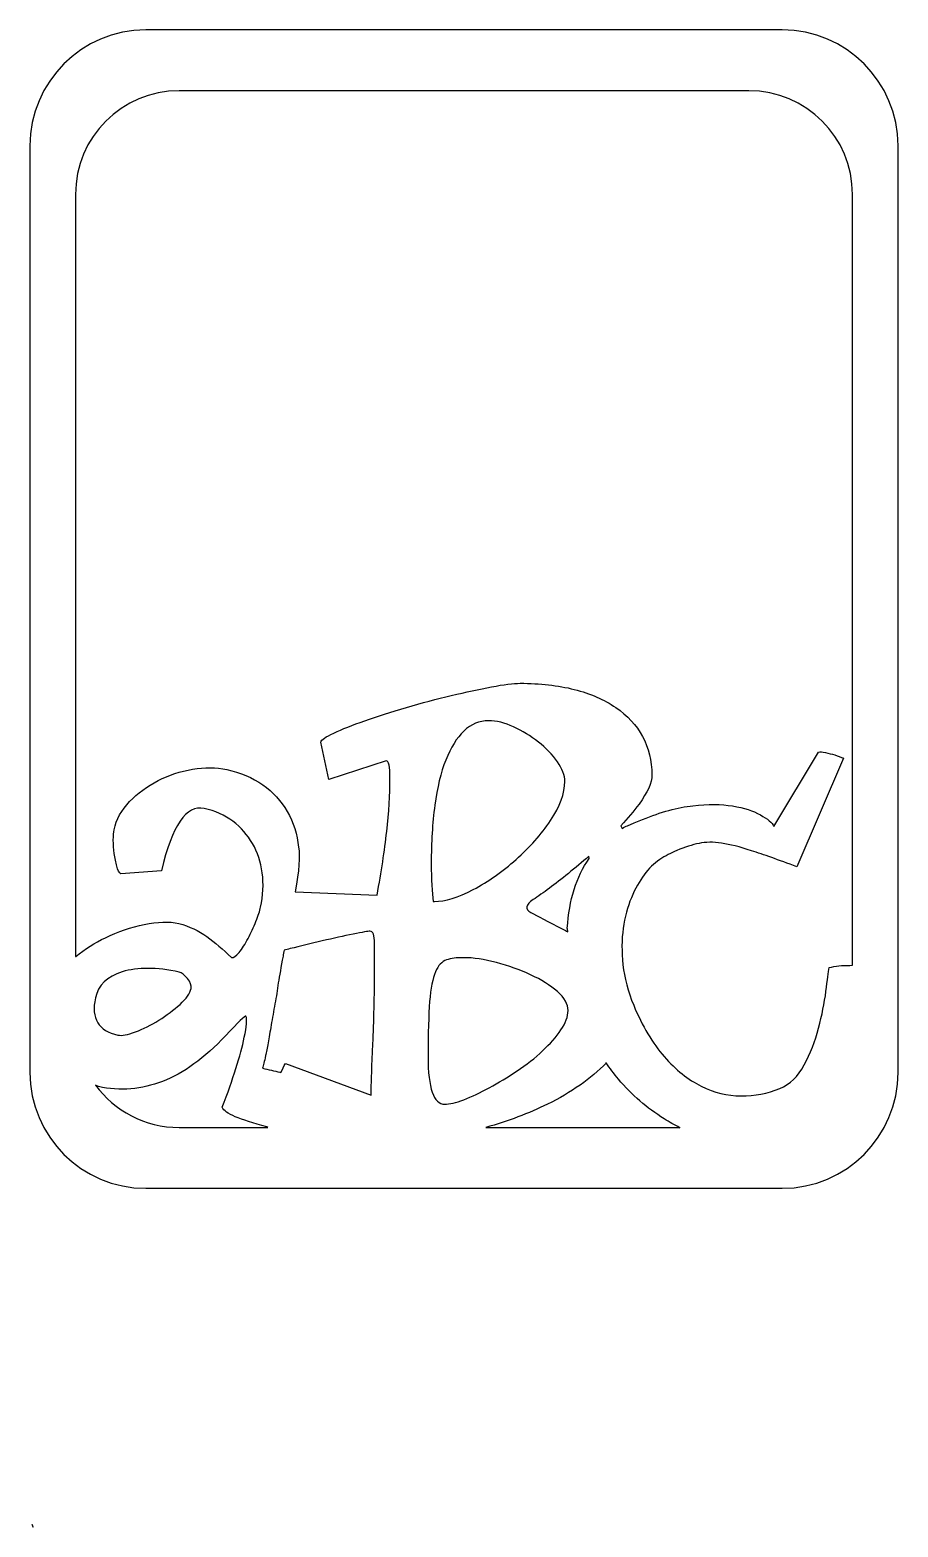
# Model space of a CAD drawing. Header units: centimetres. Extents: x -7.38 to -1.66, y 0.09 to 9.94.
import ezdxf

# ---------------------------------------------------------------- set-up
doc = ezdxf.new("R2010")
doc.units = ezdxf.units.CM
doc.header["$MEASUREMENT"] = 0
doc.layers.add('Camada 1', color=7, linetype='Continuous')

msp = doc.modelspace()

# ---------------------------------------------------------------- linework, layer by layer
at = {"layer": 'Camada 1'}
msp.add_open_spline([(-1.66246, 3.0771), (-1.66246, 2.65628), (-2.00364, 2.3151), (-2.42446, 2.3151), (-2.42446, 2.3151), (-2.42446, 2.3151), (-6.61546, 2.3151), (-6.61546, 2.3151), (-6.61546, 2.3151), (-7.03631, 2.3151), (-7.37746, 2.65628), (-7.37746, 3.0771), (-7.37746, 3.0771), (-7.37746, 3.0771), (-7.37746, 9.1731), (-7.37746, 9.1731), (-7.37746, 9.1731), (-7.37746, 9.59395), (-7.03631, 9.9351), (-6.61546, 9.9351), (-6.61546, 9.9351), (-6.61546, 9.9351), (-2.42446, 9.9351), (-2.42446, 9.9351), (-2.42446, 9.9351), (-2.00364, 9.9351), (-1.66246, 9.59395), (-1.66246, 9.1731), (-1.66246, 9.1731), (-1.66246, 9.1731), (-1.66246, 3.0771), (-1.66246, 3.0771)], degree=3, knots=[0, 0, 0, 0, 0.1111111, 0.1111111, 0.1111111, 0.1111111, 0.2222222, 0.2222222, 0.2222222, 0.2222222, 0.3333333, 0.3333333, 0.3333333, 0.3333333, 0.4444444, 0.4444444, 0.4444444, 0.4444444, 0.5555556, 0.5555556, 0.5555556, 0.5555556, 0.6666667, 0.6666667, 0.6666667, 0.6666667, 0.7777778, 0.7777778, 0.7777778, 0.7777778, 1, 1, 1, 1], dxfattribs=at)
at = {"layer": 'Camada 1', "color": 7}
for points, knots in [([(-1.97935, 3.78103), (-2.0297, 3.78182), (-2.07555, 3.77714), (-2.1168, 3.76695), (-2.1168, 3.76695), (-2.12077, 3.738), (-2.12765, 3.68572), (-2.13736, 3.61008), (-2.13736, 3.61008), (-2.1471, 3.53444), (-2.16329, 3.45384), (-2.18599, 3.36833), (-2.18599, 3.36833), (-2.20869, 3.28274), (-2.2402, 3.20209), (-2.28061, 3.12632), (-2.28061, 3.12632), (-2.32096, 3.05057), (-2.37422, 2.999), (-2.44026, 2.97178), (-2.44026, 2.97178), (-2.52186, 2.93812), (-2.60719, 2.92169), (-2.69622, 2.92249), (-2.69622, 2.92249), (-2.78523, 2.92328), (-2.87251, 2.94469), (-2.95805, 2.9867), (-2.95805, 2.9867), (-3.04362, 3.02872), (-3.12492, 3.09357), (-3.202, 3.18114), (-3.202, 3.18114), (-3.27907, 3.26874), (-3.34604, 3.38148), (-3.40298, 3.51949), (-3.40298, 3.51949), (-3.44066, 3.61082), (-3.46418, 3.69946), (-3.47349, 3.78548), (-3.47349, 3.78548), (-3.48286, 3.87144), (-3.48219, 3.95127), (-3.47166, 4.02501), (-3.47166, 4.02501), (-3.46113, 4.0987), (-3.44332, 4.16572), (-3.41819, 4.22612), (-3.41819, 4.22612), (-3.39311, 4.2865), (-3.36493, 4.33682), (-3.33373, 4.37696), (-3.33373, 4.37696), (-3.30333, 4.41903), (-3.26933, 4.45239), (-3.23173, 4.47703), (-3.23173, 4.47703), (-3.19413, 4.50158), (-3.15688, 4.52153), (-3.11994, 4.53677), (-3.11994, 4.53677), (-3.06557, 4.55921), (-3.0163, 4.57495), (-2.9723, 4.58405), (-2.9723, 4.58405), (-2.92827, 4.59307), (-2.87901, 4.59352), (-2.82445, 4.58535), (-2.82445, 4.58535), (-2.76989, 4.57712), (-2.70396, 4.56053), (-2.62659, 4.53563), (-2.62659, 4.53563), (-2.54923, 4.51068), (-2.44998, 4.47546), (-2.32883, 4.42993), (-2.32883, 4.42993), (-2.32883, 4.42993), (-2.02123, 5.14359), (-2.02123, 5.14359), (-2.02123, 5.14359), (-2.02917, 5.15166), (-2.02123, 5.14359), (-2.02123, 5.14359), (-2.02123, 5.14359), (-2.03946, 5.15192), (-2.05893, 5.15925), (-2.0797, 5.1655), (-2.0797, 5.1655), (-2.10047, 5.17169), (-2.12082, 5.17696), (-2.14074, 5.18124), (-2.14074, 5.18124), (-2.16072, 5.18547), (-2.17596, 5.18661), (-2.18649, 5.18455), (-2.18649, 5.18455), (-2.18649, 5.18455), (-2.47928, 4.69539), (-2.47928, 4.69539), (-2.47928, 4.69539), (-2.49156, 4.71963), (-2.52143, 4.74505), (-2.56879, 4.77178), (-2.56879, 4.77178), (-2.6162, 4.79842), (-2.67708, 4.8179), (-2.75146, 4.83004), (-2.75146, 4.83004), (-2.82586, 4.84218), (-2.91307, 4.84282), (-3.01319, 4.83197), (-3.01319, 4.83197), (-3.11333, 4.82107), (-3.22364, 4.79083), (-3.3441, 4.74111), (-3.3441, 4.74111), (-3.3441, 4.74111), (-3.3995, 4.71825), (-3.3995, 4.71825), (-3.3995, 4.71825), (-3.3995, 4.71825), (-3.44321, 4.70021), (-3.44321, 4.70021), (-3.44321, 4.70021), (-3.45401, 4.69576), (-3.46599, 4.68984), (-3.47914, 4.68246), (-3.47914, 4.68246), (-3.47914, 4.68246), (-3.48755, 4.70024), (-3.48755, 4.70024), (-3.48755, 4.70024), (-3.44284, 4.74805), (-3.40294, 4.7956), (-3.36791, 4.84285), (-3.36791, 4.84285), (-3.31124, 4.91937), (-3.28293, 4.98308), (-3.28293, 5.03404), (-3.28293, 5.03404), (-3.28293, 5.12746), (-3.30349, 5.21168), (-3.3445, 5.28674), (-3.3445, 5.28674), (-3.38559, 5.36172), (-3.4443, 5.42543), (-3.52077, 5.47785), (-3.52077, 5.47785), (-3.59721, 5.53021), (-3.68852, 5.56982), (-3.79472, 5.59675), (-3.79472, 5.59675), (-3.9009, 5.62363), (-4.01917, 5.6371), (-4.14934, 5.6371), (-4.14934, 5.6371), (-4.19466, 5.6371), (-4.25763, 5.62927), (-4.33833, 5.61374), (-4.33833, 5.61374), (-4.419, 5.59813), (-4.50756, 5.57903), (-4.60379, 5.5564), (-4.60379, 5.5564), (-4.70007, 5.5337), (-4.7985, 5.50756), (-4.89896, 5.47782), (-4.89896, 5.47782), (-4.9995, 5.44808), (-5.09081, 5.419), (-5.17291, 5.39075), (-5.17291, 5.39075), (-5.25506, 5.36239), (-5.32301, 5.33553), (-5.37677, 5.31005), (-5.37677, 5.31005), (-5.43059, 5.28457), (-5.45892, 5.26473), (-5.4617, 5.25057), (-5.4617, 5.25057), (-5.4617, 5.25057), (-5.41074, 5.00424), (-5.41074, 5.00424), (-5.41074, 5.00424), (-5.41074, 5.00424), (-5.03273, 5.1274), (-5.03273, 5.1274), (-5.03273, 5.1274), (-5.01574, 5.1274), (-5.00728, 5.08919), (-5.00728, 5.01276), (-5.00728, 5.01276), (-5.00728, 4.90513), (-5.01437, 4.78834), (-5.0285, 4.66237), (-5.0285, 4.66237), (-5.04271, 4.53635), (-5.06393, 4.39691), (-5.09221, 4.24404), (-5.09221, 4.24404), (-5.09221, 4.24404), (-5.63117, 4.26452), (-5.63117, 4.26452), (-5.63117, 4.26452), (-5.63117, 4.26452), (-5.63117, 4.26516), (-5.63117, 4.26516), (-5.63117, 4.26516), (-5.60556, 4.40393), (-5.59807, 4.5018), (-5.60871, 4.55872), (-5.60871, 4.55872), (-5.61765, 4.64405), (-5.64263, 4.72244), (-5.68377, 4.79378), (-5.68377, 4.79378), (-5.72335, 4.86273), (-5.77709, 4.92112), (-5.84511, 4.96899), (-5.84511, 4.96899), (-5.91313, 5.01685), (-5.99203, 5.05038), (-6.08183, 5.06953), (-6.08183, 5.06953), (-6.15171, 5.08443), (-6.22664, 5.08525), (-6.30659, 5.07207), (-6.30659, 5.07207), (-6.3866, 5.05884), (-6.46235, 5.03381), (-6.53384, 4.99693), (-6.53384, 4.99693), (-6.60536, 4.95999), (-6.66785, 4.91388), (-6.72135, 4.85855), (-6.72135, 4.85855), (-6.7749, 4.8032), (-6.8089, 4.74158), (-6.82335, 4.67379), (-6.82335, 4.67379), (-6.82676, 4.65778), (-6.82843, 4.63521), (-6.82838, 4.606), (-6.82838, 4.606), (-6.82835, 4.57676), (-6.82637, 4.54713), (-6.82229, 4.51707), (-6.82229, 4.51707), (-6.81829, 4.48699), (-6.81274, 4.45921), (-6.80565, 4.43373), (-6.80565, 4.43373), (-6.79859, 4.40822), (-6.7897, 4.39124), (-6.77898, 4.38269), (-6.77898, 4.38269), (-6.77898, 4.38269), (-6.51164, 4.40391), (-6.51164, 4.40391), (-6.51164, 4.40391), (-6.44184, 4.70194), (-6.3481, 4.83844), (-6.23033, 4.81333), (-6.23033, 4.81333), (-6.1585, 4.79801), (-6.09563, 4.76999), (-6.04171, 4.7293), (-6.04171, 4.7293), (-5.98781, 4.68855), (-5.94455, 4.63974), (-5.91183, 4.58267), (-5.91183, 4.58267), (-5.87913, 4.52565), (-5.85796, 4.46115), (-5.84825, 4.38918), (-5.84825, 4.38918), (-5.83857, 4.31719), (-5.84203, 4.24236), (-5.85862, 4.16452), (-5.85862, 4.16452), (-5.86373, 4.14058), (-5.87402, 4.10938), (-5.8895, 4.07096), (-5.8895, 4.07096), (-5.90503, 4.03252), (-5.92241, 3.99505), (-5.94165, 3.95849), (-5.94165, 3.95849), (-5.96094, 3.92195), (-5.98057, 3.89115), (-6.00044, 3.8662), (-6.00044, 3.8662), (-6.02039, 3.84122), (-6.03735, 3.83027), (-6.05127, 3.83323), (-6.05127, 3.83323), (-6.10667, 3.88673), (-6.16049, 3.93263), (-6.2128, 3.97092), (-6.2128, 3.97092), (-6.26519, 4.00918), (-6.32678, 4.03797), (-6.39777, 4.05733), (-6.39777, 4.05733), (-6.46167, 4.07093), (-6.53723, 4.06876), (-6.62444, 4.05087), (-6.62444, 4.05087), (-6.71173, 4.03296), (-6.79721, 4.00372), (-6.88095, 3.96319), (-6.88095, 3.96319), (-6.94948, 3.93067), (-7.01438, 3.88953), (-7.07558, 3.83974), (-7.07558, 3.83974), (-7.07558, 3.83974), (-7.07763, 3.83971), (-7.07763, 3.83971), (-7.07763, 3.83971), (-7.07763, 3.83971), (-7.07763, 8.85328), (-7.07763, 8.85328), (-7.07763, 8.85328), (-7.07763, 9.22994), (-6.77227, 9.5353), (-6.39559, 9.5353), (-6.39559, 9.5353), (-6.39559, 9.5353), (-2.64435, 9.53529), (-2.64435, 9.53529), (-2.64435, 9.53529), (-2.26769, 9.53529), (-1.96233, 9.22993), (-1.96233, 8.85327), (-1.96233, 8.85327), (-1.96233, 8.85327), (-1.96233, 3.78346), (-1.96233, 3.78346), (-1.96233, 3.78346), (-1.96233, 3.78346), (-1.97935, 3.78103), (-1.97935, 3.78103)], [0, 0, 0, 0, 0.0114943, 0.0114943, 0.0114943, 0.0114943, 0.0229885, 0.0229885, 0.0229885, 0.0229885, 0.0344828, 0.0344828, 0.0344828, 0.0344828, 0.045977, 0.045977, 0.045977, 0.045977, 0.0574713, 0.0574713, 0.0574713, 0.0574713, 0.0689655, 0.0689655, 0.0689655, 0.0689655, 0.0804598, 0.0804598, 0.0804598, 0.0804598, 0.091954, 0.091954, 0.091954, 0.091954, 0.1034483, 0.1034483, 0.1034483, 0.1034483, 0.1149425, 0.1149425, 0.1149425, 0.1149425, 0.1264368, 0.1264368, 0.1264368, 0.1264368, 0.137931, 0.137931, 0.137931, 0.137931, 0.1494253, 0.1494253, 0.1494253, 0.1494253, 0.1609195, 0.1609195, 0.1609195, 0.1609195, 0.1724138, 0.1724138, 0.1724138, 0.1724138, 0.183908, 0.183908, 0.183908, 0.183908, 0.1954023, 0.1954023, 0.1954023, 0.1954023, 0.2068966, 0.2068966, 0.2068966, 0.2068966, 0.2183908, 0.2183908, 0.2183908, 0.2183908, 0.2298851, 0.2298851, 0.2298851, 0.2298851, 0.2413793, 0.2413793, 0.2413793, 0.2413793, 0.2528736, 0.2528736, 0.2528736, 0.2528736, 0.2643678, 0.2643678, 0.2643678, 0.2643678, 0.2758621, 0.2758621, 0.2758621, 0.2758621, 0.2873563, 0.2873563, 0.2873563, 0.2873563, 0.2988506, 0.2988506, 0.2988506, 0.2988506, 0.3103448, 0.3103448, 0.3103448, 0.3103448, 0.3218391, 0.3218391, 0.3218391, 0.3218391, 0.3333333, 0.3333333, 0.3333333, 0.3333333, 0.3448276, 0.3448276, 0.3448276, 0.3448276, 0.3563218, 0.3563218, 0.3563218, 0.3563218, 0.3678161, 0.3678161, 0.3678161, 0.3678161, 0.3793103, 0.3793103, 0.3793103, 0.3793103, 0.3908046, 0.3908046, 0.3908046, 0.3908046, 0.4022989, 0.4022989, 0.4022989, 0.4022989, 0.4137931, 0.4137931, 0.4137931, 0.4137931, 0.4252874, 0.4252874, 0.4252874, 0.4252874, 0.4367816, 0.4367816, 0.4367816, 0.4367816, 0.4482759, 0.4482759, 0.4482759, 0.4482759, 0.4597701, 0.4597701, 0.4597701, 0.4597701, 0.4712644, 0.4712644, 0.4712644, 0.4712644, 0.4827586, 0.4827586, 0.4827586, 0.4827586, 0.4942529, 0.4942529, 0.4942529, 0.4942529, 0.5057471, 0.5057471, 0.5057471, 0.5057471, 0.5172414, 0.5172414, 0.5172414, 0.5172414, 0.5287356, 0.5287356, 0.5287356, 0.5287356, 0.5402299, 0.5402299, 0.5402299, 0.5402299, 0.5517241, 0.5517241, 0.5517241, 0.5517241, 0.5632184, 0.5632184, 0.5632184, 0.5632184, 0.5747126, 0.5747126, 0.5747126, 0.5747126, 0.5862069, 0.5862069, 0.5862069, 0.5862069, 0.5977011, 0.5977011, 0.5977011, 0.5977011, 0.6091954, 0.6091954, 0.6091954, 0.6091954, 0.6206897, 0.6206897, 0.6206897, 0.6206897, 0.6321839, 0.6321839, 0.6321839, 0.6321839, 0.6436782, 0.6436782, 0.6436782, 0.6436782, 0.6551724, 0.6551724, 0.6551724, 0.6551724, 0.6666667, 0.6666667, 0.6666667, 0.6666667, 0.6781609, 0.6781609, 0.6781609, 0.6781609, 0.6896552, 0.6896552, 0.6896552, 0.6896552, 0.7011494, 0.7011494, 0.7011494, 0.7011494, 0.7126437, 0.7126437, 0.7126437, 0.7126437, 0.7241379, 0.7241379, 0.7241379, 0.7241379, 0.7356322, 0.7356322, 0.7356322, 0.7356322, 0.7471264, 0.7471264, 0.7471264, 0.7471264, 0.7586207, 0.7586207, 0.7586207, 0.7586207, 0.7701149, 0.7701149, 0.7701149, 0.7701149, 0.7816092, 0.7816092, 0.7816092, 0.7816092, 0.7931034, 0.7931034, 0.7931034, 0.7931034, 0.8045977, 0.8045977, 0.8045977, 0.8045977, 0.816092, 0.816092, 0.816092, 0.816092, 0.8275862, 0.8275862, 0.8275862, 0.8275862, 0.8390805, 0.8390805, 0.8390805, 0.8390805, 0.8505747, 0.8505747, 0.8505747, 0.8505747, 0.862069, 0.862069, 0.862069, 0.862069, 0.8735632, 0.8735632, 0.8735632, 0.8735632, 0.8850575, 0.8850575, 0.8850575, 0.8850575, 0.8965517, 0.8965517, 0.8965517, 0.8965517, 0.908046, 0.908046, 0.908046, 0.908046, 0.9195402, 0.9195402, 0.9195402, 0.9195402, 0.9310345, 0.9310345, 0.9310345, 0.9310345, 0.9425287, 0.9425287, 0.9425287, 0.9425287, 0.954023, 0.954023, 0.954023, 0.954023, 0.9655172, 0.9655172, 0.9655172, 0.9655172, 0.9770115, 0.9770115, 0.9770115, 0.9770115, 1, 1, 1, 1]), ([(-3.85628, 4.99155), (-3.85628, 4.91225), (-3.88747, 4.82658), (-3.9497, 4.73461), (-3.9497, 4.73461), (-4.01201, 4.64256), (-4.08773, 4.55689), (-4.17692, 4.47767), (-4.17692, 4.47767), (-4.26611, 4.39837), (-4.36028, 4.33255), (-4.45936, 4.28018), (-4.45936, 4.28018), (-4.5585, 4.22777), (-4.64343, 4.20163), (-4.71418, 4.20163), (-4.71418, 4.20163), (-4.71418, 4.20163), (-4.72268, 4.20164), (-4.72268, 4.20164), (-4.72268, 4.20164), (-4.73117, 4.26109), (-4.73541, 4.34457), (-4.73541, 4.4522), (-4.73541, 4.4522), (-4.73541, 4.59089), (-4.72766, 4.71832), (-4.71205, 4.83444), (-4.71205, 4.83444), (-4.69652, 4.95051), (-4.67244, 5.04957), (-4.63985, 5.13173), (-4.63985, 5.13173), (-4.60733, 5.21383), (-4.56765, 5.27752), (-4.52092, 5.32284), (-4.52092, 5.32284), (-4.47419, 5.36811), (-4.41972, 5.39081), (-4.35741, 5.39081), (-4.35741, 5.39081), (-4.30645, 5.39081), (-4.25197, 5.37734), (-4.1939, 5.35046), (-4.1939, 5.35046), (-4.1359, 5.32353), (-4.08135, 5.29029), (-4.03039, 5.25066), (-4.03039, 5.25066), (-3.9794, 5.21097), (-3.93768, 5.16785), (-3.90508, 5.12112), (-3.90508, 5.12112), (-3.8726, 5.07436), (-3.85628, 5.03116), (-3.85628, 4.99155)], [0, 0, 0, 0, 0.0666667, 0.0666667, 0.0666667, 0.0666667, 0.1333333, 0.1333333, 0.1333333, 0.1333333, 0.2, 0.2, 0.2, 0.2, 0.2666667, 0.2666667, 0.2666667, 0.2666667, 0.3333333, 0.3333333, 0.3333333, 0.3333333, 0.4, 0.4, 0.4, 0.4, 0.4666667, 0.4666667, 0.4666667, 0.4666667, 0.5333333, 0.5333333, 0.5333333, 0.5333333, 0.6, 0.6, 0.6, 0.6, 0.6666667, 0.6666667, 0.6666667, 0.6666667, 0.7333333, 0.7333333, 0.7333333, 0.7333333, 0.8, 0.8, 0.8, 0.8, 0.8666667, 0.8666667, 0.8666667, 0.8666667, 1, 1, 1, 1]), ([(-3.83662, 4.00132), (-3.84726, 4.00722), (-3.85808, 4.01307), (-3.86906, 4.01889), (-3.86906, 4.01889), (-3.9682, 4.06985), (-4.03829, 4.10663), (-4.0793, 4.12933), (-4.0793, 4.12933), (-4.12039, 4.15195), (-4.11542, 4.18029), (-4.06443, 4.21426), (-4.06443, 4.21426), (-3.99934, 4.25673), (-3.92216, 4.31406), (-3.83295, 4.38624), (-3.83295, 4.38624), (-3.78702, 4.42341), (-3.74204, 4.46136), (-3.69799, 4.50004), (-3.69799, 4.50004), (-3.69799, 4.50004), (-3.69606, 4.48406), (-3.69606, 4.48406), (-3.69606, 4.48406), (-3.77996, 4.36452), (-3.82793, 4.2117), (-3.83994, 4.02556), (-3.83994, 4.02556), (-3.84064, 4.0145), (-3.83627, 4.01254), (-3.83662, 4.00132)], [0, 0, 0, 0, 0.1111111, 0.1111111, 0.1111111, 0.1111111, 0.2222222, 0.2222222, 0.2222222, 0.2222222, 0.3333333, 0.3333333, 0.3333333, 0.3333333, 0.4444444, 0.4444444, 0.4444444, 0.4444444, 0.5555556, 0.5555556, 0.5555556, 0.5555556, 0.6666667, 0.6666667, 0.6666667, 0.6666667, 0.7777778, 0.7777778, 0.7777778, 0.7777778, 1, 1, 1, 1]), ([(-5.70394, 3.88088), (-5.69166, 3.88421), (-5.67814, 3.88776), (-5.66343, 3.89149), (-5.66343, 3.89149), (-5.59694, 3.9085), (-5.52685, 3.92549), (-5.45319, 3.94248), (-5.45319, 3.94248), (-5.37961, 3.95947), (-5.31164, 3.97434), (-5.24933, 3.98706), (-5.24933, 3.98706), (-5.1871, 3.99981), (-5.15027, 4.00619), (-5.13892, 4.00619), (-5.13892, 4.00619), (-5.11913, 4.00619), (-5.10915, 3.97926), (-5.10915, 3.92549), (-5.10915, 3.92549), (-5.10915, 3.92549), (-5.10915, 3.76409), (-5.10915, 3.76409), (-5.10915, 3.76409), (-5.10915, 3.57721), (-5.11275, 3.41087), (-5.11976, 3.26506), (-5.11976, 3.26506), (-5.12688, 3.1192), (-5.1304, 3.01945), (-5.1304, 2.96566), (-5.1304, 2.96566), (-5.1304, 2.96566), (-5.1304, 2.92745), (-5.1304, 2.92745), (-5.1304, 2.92745), (-5.1304, 2.92745), (-5.69526, 3.13554), (-5.69526, 3.13554), (-5.69526, 3.13554), (-5.706, 3.11839), (-5.71582, 3.0985), (-5.72471, 3.07585), (-5.72471, 3.07585), (-5.72471, 3.07585), (-5.73207, 3.07884), (-5.73207, 3.07884), (-5.73207, 3.07884), (-5.76797, 3.0872), (-5.80623, 3.09572), (-5.84679, 3.10435), (-5.84679, 3.10435), (-5.84467, 3.1143), (-5.84176, 3.12565), (-5.83795, 3.13845), (-5.83795, 3.13845), (-5.83422, 3.15118), (-5.83017, 3.16755), (-5.82594, 3.1875), (-5.82594, 3.1875), (-5.82126, 3.20943), (-5.81581, 3.23745), (-5.80956, 3.27164), (-5.80956, 3.27164), (-5.80334, 3.30577), (-5.79654, 3.34501), (-5.78916, 3.38933), (-5.78916, 3.38933), (-5.78138, 3.43563), (-5.7731, 3.48183), (-5.76429, 3.52797), (-5.76429, 3.52797), (-5.75553, 3.57406), (-5.74826, 3.62049), (-5.74241, 3.66725), (-5.74241, 3.66725), (-5.73466, 3.71355), (-5.72434, 3.77184), (-5.7114, 3.84211), (-5.7114, 3.84211), (-5.70907, 3.85489), (-5.70666, 3.86812), (-5.7042, 3.8818), (-5.7042, 3.8818), (-5.7042, 3.8818), (-5.70394, 3.88088), (-5.70394, 3.88088)], [0, 0, 0, 0, 0.0434783, 0.0434783, 0.0434783, 0.0434783, 0.0869565, 0.0869565, 0.0869565, 0.0869565, 0.1304348, 0.1304348, 0.1304348, 0.1304348, 0.173913, 0.173913, 0.173913, 0.173913, 0.2173913, 0.2173913, 0.2173913, 0.2173913, 0.2608696, 0.2608696, 0.2608696, 0.2608696, 0.3043478, 0.3043478, 0.3043478, 0.3043478, 0.3478261, 0.3478261, 0.3478261, 0.3478261, 0.3913043, 0.3913043, 0.3913043, 0.3913043, 0.4347826, 0.4347826, 0.4347826, 0.4347826, 0.4782609, 0.4782609, 0.4782609, 0.4782609, 0.5217391, 0.5217391, 0.5217391, 0.5217391, 0.5652174, 0.5652174, 0.5652174, 0.5652174, 0.6086957, 0.6086957, 0.6086957, 0.6086957, 0.6521739, 0.6521739, 0.6521739, 0.6521739, 0.6956522, 0.6956522, 0.6956522, 0.6956522, 0.7391304, 0.7391304, 0.7391304, 0.7391304, 0.7826087, 0.7826087, 0.7826087, 0.7826087, 0.826087, 0.826087, 0.826087, 0.826087, 0.8695652, 0.8695652, 0.8695652, 0.8695652, 0.9130435, 0.9130435, 0.9130435, 0.9130435, 1, 1, 1, 1]), ([(-6.31672, 3.63014), (-6.32352, 3.59818), (-6.34773, 3.5632), (-6.38919, 3.5251), (-6.38919, 3.5251), (-6.4307, 3.48703), (-6.47727, 3.45205), (-6.52886, 3.42032), (-6.52886, 3.42032), (-6.58053, 3.38857), (-6.63186, 3.36298), (-6.6829, 3.34364), (-6.6829, 3.34364), (-6.73396, 3.32425), (-6.77249, 3.31737), (-6.79842, 3.3229), (-6.79842, 3.3229), (-6.92613, 3.35013), (-6.97551, 3.43154), (-6.94659, 3.56727), (-6.94659, 3.56727), (-6.9287, 3.65109), (-6.86957, 3.70835), (-6.76913, 3.73909), (-6.76913, 3.73909), (-6.66872, 3.76981), (-6.54368, 3.76925), (-6.394, 3.73734), (-6.394, 3.73734), (-6.37805, 3.73393), (-6.36021, 3.71969), (-6.34053, 3.69464), (-6.34053, 3.69464), (-6.32082, 3.66956), (-6.31291, 3.64808), (-6.31672, 3.63014)], [0, 0, 0, 0, 0.1, 0.1, 0.1, 0.1, 0.2, 0.2, 0.2, 0.2, 0.3, 0.3, 0.3, 0.3, 0.4, 0.4, 0.4, 0.4, 0.5, 0.5, 0.5, 0.5, 0.6, 0.6, 0.6, 0.6, 0.7, 0.7, 0.7, 0.7, 0.8, 0.8, 0.8, 0.8, 1, 1, 1, 1]), ([(-3.83506, 3.48385), (-3.83506, 3.44416), (-3.85064, 3.4017), (-3.88176, 3.35645), (-3.88176, 3.35645), (-3.91295, 3.31113), (-3.9533, 3.26512), (-4.00281, 3.21842), (-4.00281, 3.21842), (-4.05239, 3.17169), (-4.10833, 3.12777), (-4.17056, 3.08676), (-4.17056, 3.08676), (-4.23287, 3.04567), (-4.29372, 3.00892), (-4.3532, 2.97632), (-4.3532, 2.97632), (-4.41268, 2.9438), (-4.46858, 2.91758), (-4.52095, 2.89774), (-4.52095, 2.89774), (-4.57336, 2.87798), (-4.61512, 2.868), (-4.64623, 2.868), (-4.64623, 2.868), (-4.71989, 2.868), (-4.75667, 2.97277), (-4.75667, 3.18227), (-4.75667, 3.18227), (-4.75667, 3.33515), (-4.75315, 3.45548), (-4.74606, 3.54327), (-4.74606, 3.54327), (-4.73902, 3.63101), (-4.72627, 3.69617), (-4.70783, 3.73864), (-4.70783, 3.73864), (-4.68947, 3.78111), (-4.66536, 3.80725), (-4.63563, 3.81722), (-4.63563, 3.81722), (-4.60589, 3.82712), (-4.5684, 3.83209), (-4.52308, 3.83209), (-4.52308, 3.83209), (-4.45799, 3.83209), (-4.38579, 3.82148), (-4.30649, 3.80023), (-4.30649, 3.80023), (-4.22725, 3.77898), (-4.15218, 3.75205), (-4.08138, 3.71953), (-4.08138, 3.71953), (-4.01063, 3.68696), (-3.95184, 3.6501), (-3.90511, 3.60912), (-3.90511, 3.60912), (-3.85839, 3.56804), (-3.83506, 3.52631), (-3.83506, 3.48385)], [0, 0, 0, 0, 0.0625, 0.0625, 0.0625, 0.0625, 0.125, 0.125, 0.125, 0.125, 0.1875, 0.1875, 0.1875, 0.1875, 0.25, 0.25, 0.25, 0.25, 0.3125, 0.3125, 0.3125, 0.3125, 0.375, 0.375, 0.375, 0.375, 0.4375, 0.4375, 0.4375, 0.4375, 0.5, 0.5, 0.5, 0.5, 0.5625, 0.5625, 0.5625, 0.5625, 0.625, 0.625, 0.625, 0.625, 0.6875, 0.6875, 0.6875, 0.6875, 0.75, 0.75, 0.75, 0.75, 0.8125, 0.8125, 0.8125, 0.8125, 0.875, 0.875, 0.875, 0.875, 1, 1, 1, 1]), ([(-5.81147, 2.71492), (-5.81147, 2.71492), (-6.39559, 2.71492), (-6.39559, 2.71492), (-6.39559, 2.71492), (-6.6217, 2.71492), (-6.82212, 2.82496), (-6.94621, 2.9944), (-6.94621, 2.9944), (-6.94621, 2.9944), (-6.92697, 2.98419), (-6.92697, 2.98419), (-6.92697, 2.98419), (-6.78327, 2.95355), (-6.6427, 2.9648), (-6.50517, 3.01784), (-6.50517, 3.01784), (-6.36764, 3.07097), (-6.22894, 3.17119), (-6.08901, 3.31867), (-6.08901, 3.31867), (-6.00506, 3.40924), (-5.96048, 3.45191), (-5.95532, 3.44665), (-5.95532, 3.44665), (-5.9472, 3.42614), (-5.95077, 3.37995), (-5.96609, 3.30811), (-5.96609, 3.30811), (-5.9916, 3.18841), (-6.03996, 3.03498), (-6.11116, 2.84781), (-6.11116, 2.84781), (-6.09251, 2.80444), (-5.99879, 2.76886), (-5.8188, 2.71946), (-5.8188, 2.71946), (-5.8188, 2.71946), (-5.81147, 2.71492), (-5.81147, 2.71492)], [0, 0, 0, 0, 0.0909091, 0.0909091, 0.0909091, 0.0909091, 0.1818182, 0.1818182, 0.1818182, 0.1818182, 0.2727273, 0.2727273, 0.2727273, 0.2727273, 0.3636364, 0.3636364, 0.3636364, 0.3636364, 0.4545455, 0.4545455, 0.4545455, 0.4545455, 0.5454545, 0.5454545, 0.5454545, 0.5454545, 0.6363636, 0.6363636, 0.6363636, 0.6363636, 0.7272727, 0.7272727, 0.7272727, 0.7272727, 0.8181818, 0.8181818, 0.8181818, 0.8181818, 1, 1, 1, 1]), ([(-4.37705, 2.71468), (-4.22917, 2.75648), (-4.09379, 2.80758), (-3.97097, 2.86795), (-3.97097, 2.86795), (-3.81365, 2.94534), (-3.68445, 3.03562), (-3.58346, 3.13891), (-3.58346, 3.13891), (-3.58346, 3.13891), (-3.58589, 3.14145), (-3.58589, 3.14145), (-3.58589, 3.14145), (-3.56073, 3.10491), (-3.53321, 3.06893), (-3.50334, 3.03353), (-3.50334, 3.03353), (-3.41515, 2.9291), (-3.31504, 2.8421), (-3.20293, 2.77254), (-3.20293, 2.77254), (-3.16438, 2.74865), (-3.13864, 2.73198), (-3.09831, 2.71378), (-3.09831, 2.71378), (-3.09831, 2.71378), (-3.10522, 2.71492), (-3.10522, 2.71492), (-3.10522, 2.71492), (-3.10522, 2.71492), (-4.3638, 2.71492), (-4.3638, 2.71492), (-4.3638, 2.71492), (-4.3638, 2.71492), (-4.37705, 2.71468), (-4.37705, 2.71468)], [0, 0, 0, 0, 0.1, 0.1, 0.1, 0.1, 0.2, 0.2, 0.2, 0.2, 0.3, 0.3, 0.3, 0.3, 0.4, 0.4, 0.4, 0.4, 0.5, 0.5, 0.5, 0.5, 0.6, 0.6, 0.6, 0.6, 0.7, 0.7, 0.7, 0.7, 0.8, 0.8, 0.8, 0.8, 1, 1, 1, 1]), ([(-7.35542, 0.08641), (-7.36076, 0.09175), (-7.36336, 0.09707), (-7.36336, 0.10231), (-7.36336, 0.10231), (-7.36336, 0.10231), (-7.35542, 0.08641), (-7.35542, 0.08641)], [0, 0, 0, 0, 0.3333333, 0.3333333, 0.3333333, 0.3333333, 1, 1, 1, 1])]:
    msp.add_open_spline(points, degree=3, knots=knots, dxfattribs=at)

doc.saveas('drawing.dxf')
